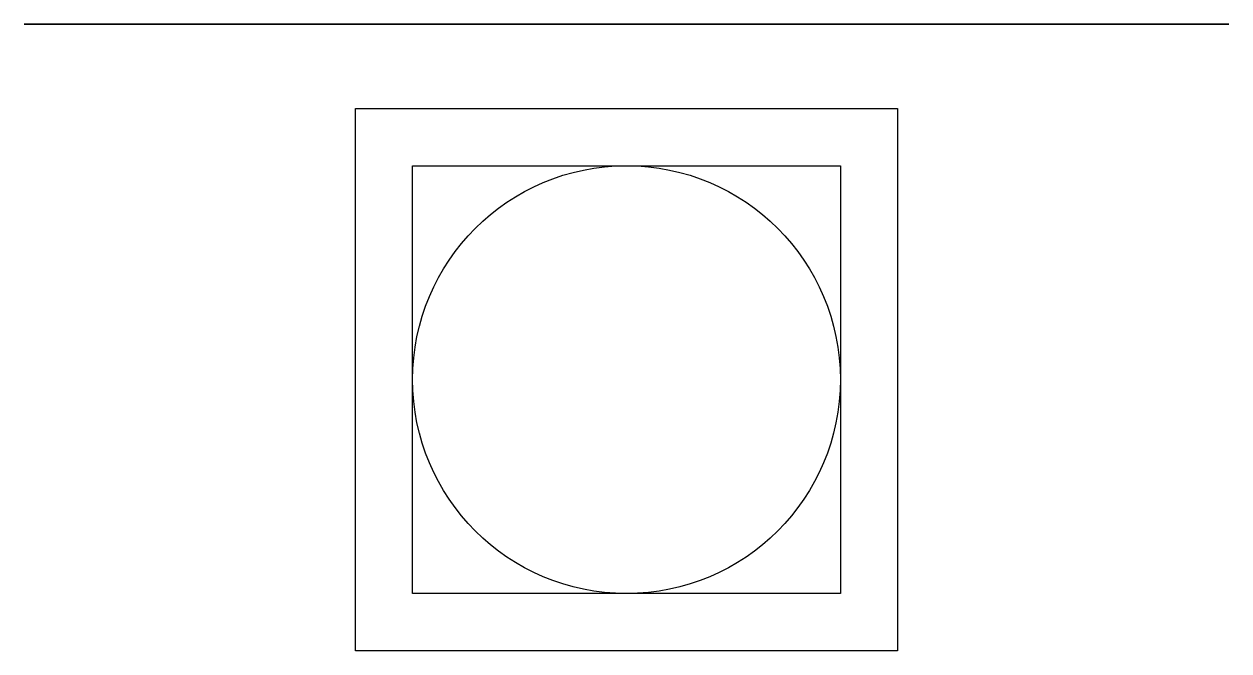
# Model space of a CAD drawing. Header units: millimetres. Extents: x 1968 to 2068, y 923 to 975.
import ezdxf

# ---------------------------------------------------------------- set-up
doc = ezdxf.new("R2010")
doc.units = ezdxf.units.MM
doc.layers.add('borro', color=10, linetype='Continuous')

msp = doc.modelspace()

# ---------------------------------------------------------------- linework, layer by layer
at = {"extrusion": (0, -1, 6.12323e-17), "elevation": -975.07}
for points in [[(1967.69, 78.5), (2067.69, 78.5), (2067.69, -71.5), (1967.69, -71.5)], [(1977.69, -56.5), (1981.69, -56.5), (1981.69, -16.5), (1977.69, -16.5)], [(1977.69, 53.5), (1981.69, 53.5), (1981.69, 13.5), (1977.69, 13.5)], [(1977.69, 68.5), (2012.69, 68.5), (2012.69, 64.5), (1977.69, 64.5)], [(2057.69, 68.5), (2022.69, 68.5), (2022.69, 64.5), (2057.69, 64.5)], [(2057.69, -56.5), (2053.69, -56.5), (2053.69, -16.5), (2057.69, -16.5)], [(2057.69, 53.5), (2053.69, 53.5), (2053.69, 13.5), (2057.69, 13.5)]]:
    msp.add_lwpolyline(points, close=True, dxfattribs=at)
at = {"elevation": 18.5}
msp.add_lwpolyline([(1995.19, 968.07), (2040.19, 968.07), (2040.19, 923.07), (1995.19, 923.07)], close=True, dxfattribs=at)
msp.add_circle((2017.69, 945.57, 18.5), 17.75)
at = {"layer": 'borro', "extrusion": (0, 0, -1), "elevation": -18.5}
msp.add_lwpolyline([(-2035.44, 963.32), (-2035.44, 927.82), (-1999.94, 927.82), (-1999.94, 963.32)], close=True, dxfattribs=at)

doc.saveas('drawing.dxf')
